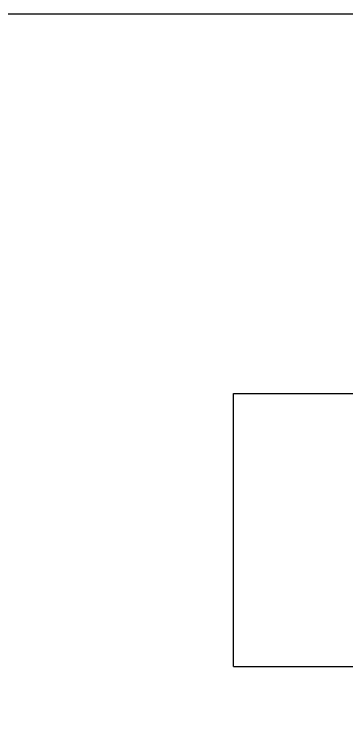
# Model space of a CAD drawing. Header units: millimetres. Extents: x -514 to -279, y -98 to 91.
# Drawn here: x -461.5 to -434.8, y 33.9 to 91.3 of the extents above; entities that cross this region are included whole.
import ezdxf

# ---------------------------------------------------------------- set-up
doc = ezdxf.new("R2010")
doc.units = ezdxf.units.MM
for name, color, linetype in [('BORDER', 7, 'Continuous'), ('HIDDEN', 8, 'Continuous'), ('VISIBLE', 7, 'Continuous')]:
    doc.layers.add(name, color=color, linetype=linetype)

msp = doc.modelspace()

# ---------------------------------------------------------------- linework, layer by layer
at = {"layer": 'BORDER'}
msp.add_lwpolyline([(-514.467, -98.022), (-279.173, -98.022), (-279.173, 91.327), (-514.467, 91.327)], close=True, dxfattribs=at)
at = {"layer": 'HIDDEN'}
for points in [[(-443.9, 60.8), (-432.9, 60.8)], [(-443.9, 38.8), (-443.9, 60.8)], [(-443.9, 60.8), (-432.9, 60.8)], [(-443.9, 60.8), (-432.9, 60.8)], [(-443.9, 38.8), (-443.9, 60.8)], [(-443.9, 38.8), (-443.9, 60.8)], [(-443.9, 38.8), (-432.9, 38.8)], [(-443.9, 38.8), (-432.9, 38.8)], [(-443.9, 38.8), (-432.9, 38.8)]]:
    msp.add_lwpolyline(points, dxfattribs=at)
at = {"layer": 'VISIBLE'}
for points in [[(-443.9, 60.8), (-433.56, 60.8)], [(-443.9, 38.8), (-443.9, 60.8)], [(-443.9, 38.8), (-433.56, 38.8)]]:
    msp.add_lwpolyline(points, dxfattribs=at)

doc.saveas('drawing.dxf')
